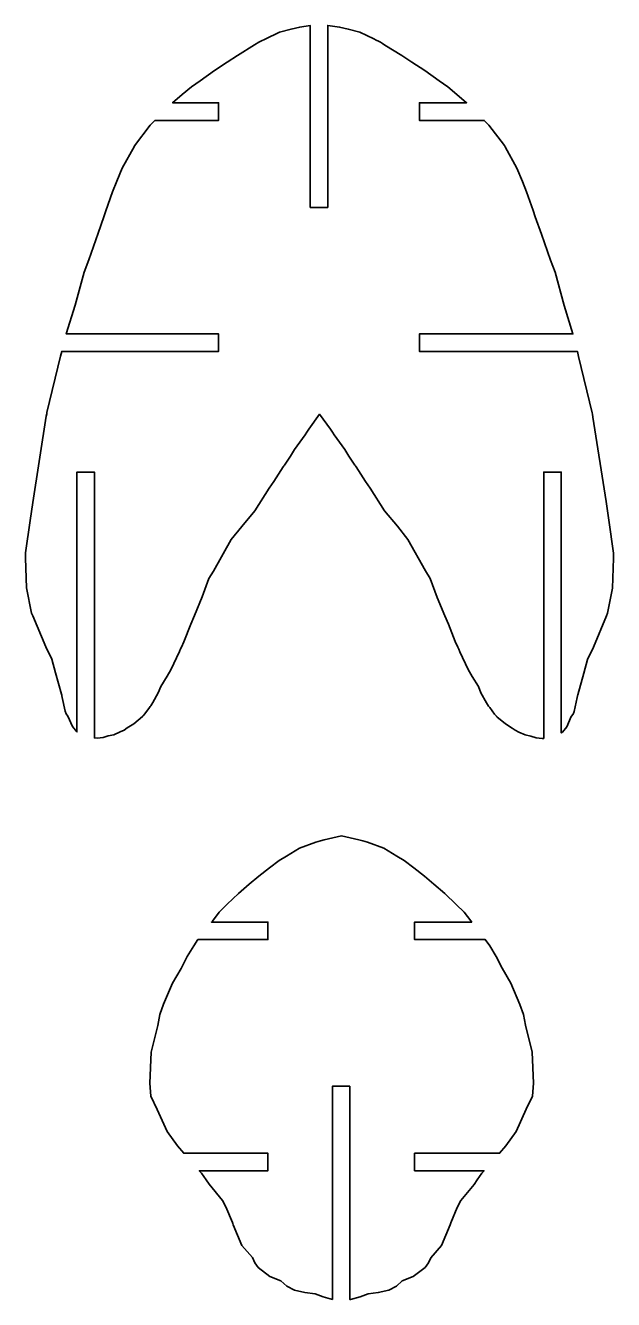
# Model space of a CAD drawing. Header units: millimetres. Extents: x -536 to 536, y -542 to 542.
# Drawn here: x -172.1 to -71.3, y 323.4 to 541.5 of the extents above; entities that cross this region are included whole.
import ezdxf

# ---------------------------------------------------------------- set-up
doc = ezdxf.new("R2010")
doc.units = ezdxf.units.MM
doc.header["$MEASUREMENT"] = 0
doc.layers.add('layer 1', color=7, linetype='Continuous')

msp = doc.modelspace()

# ---------------------------------------------------------------- linework, layer by layer
at = {"layer": 'layer 1', "color": 250, "lineweight": 35}
for points, knots in [([(-171.8874, 445.2394), (-171.8874, 445.2394), (-172.0707, 450.3282), (-172.0707, 450.3282), (-172.0707, 450.3282), (-172.0707, 450.3282), (-172.053, 451.2452), (-172.053, 451.2452), (-172.053, 451.2452), (-172.053, 451.2452), (-171.2841, 456.7736), (-171.2841, 456.7736), (-171.2841, 456.7736), (-171.2841, 456.7736), (-170.804, 459.8804), (-170.804, 459.8804), (-170.804, 459.8804), (-170.804, 459.8804), (-168.4975, 474.6687), (-168.4975, 474.6687), (-168.4975, 474.6687), (-168.4975, 474.6687), (-168.4284, 475.0483), (-168.4284, 475.0483), (-168.4284, 475.0483), (-168.4284, 475.0483), (-168.3926, 475.2493), (-168.3926, 475.2493), (-168.3926, 475.2493), (-168.3926, 475.2493), (-166.0455, 484.9288), (-166.0455, 484.9288), (-166.0455, 484.9288), (-166.0455, 484.9288), (-165.8514, 485.7165), (-165.8514, 485.7165), (-165.8514, 485.7165), (-165.8514, 485.7165), (-138.975, 485.7165), (-138.975, 485.7165), (-138.975, 485.7165), (-138.975, 485.7165), (-138.975, 488.7165), (-138.975, 488.7165), (-138.975, 488.7165), (-138.975, 488.7165), (-165.0751, 488.7165), (-165.0751, 488.7165), (-165.0751, 488.7165), (-165.0751, 488.7165), (-163.5666, 493.6754), (-163.5666, 493.6754), (-163.5666, 493.6754), (-163.5666, 493.6754), (-162.0408, 499.2773), (-162.0408, 499.2773), (-162.0408, 499.2773), (-162.0408, 499.2773), (-161.2063, 501.4175), (-161.2063, 501.4175), (-161.2063, 501.4175), (-161.2063, 501.4175), (-159.6203, 505.9834), (-159.6203, 505.9834), (-159.6203, 505.9834), (-159.6203, 505.9834), (-158.6203, 508.798), (-158.6203, 508.798), (-158.6203, 508.798), (-158.6203, 508.798), (-158.2741, 509.8029), (-158.2741, 509.8029), (-158.2741, 509.8029), (-158.2741, 509.8029), (-157.133, 513.0583), (-157.133, 513.0583), (-157.133, 513.0583), (-157.133, 513.0583), (-156.4026, 514.8721), (-156.4026, 514.8721), (-156.4026, 514.8721), (-156.4026, 514.8721), (-155.4924, 517.1037), (-155.4924, 517.1037), (-155.4924, 517.1037), (-155.4924, 517.1037), (-153.4007, 520.8837), (-153.4007, 520.8837), (-153.4007, 520.8837), (-153.4007, 520.8837), (-153.396, 520.8919), (-153.396, 520.8919), (-153.396, 520.8919), (-153.396, 520.8919), (-153.3913, 520.9002), (-153.3913, 520.9002), (-153.3913, 520.9002), (-153.3913, 520.9002), (-153.3897, 520.9029), (-153.3897, 520.9029), (-153.3897, 520.9029), (-153.3897, 520.9029), (-153.3881, 520.9057), (-153.3881, 520.9057), (-153.3881, 520.9057), (-153.3881, 520.9057), (-153.3842, 520.911), (-153.3842, 520.911), (-153.3842, 520.911), (-153.3842, 520.911), (-153.3803, 520.9161), (-153.3803, 520.9161), (-153.3803, 520.9161), (-153.3803, 520.9161), (-150.6801, 524.4864), (-150.6801, 524.4864), (-150.6801, 524.4864), (-150.6801, 524.4864), (-149.8816, 525.2923), (-149.8816, 525.2923), (-149.8816, 525.2923), (-149.8816, 525.2923), (-138.975, 525.2923), (-138.975, 525.2923), (-138.975, 525.2923), (-138.975, 525.2923), (-138.975, 528.2923), (-138.975, 528.2923), (-138.975, 528.2923), (-138.975, 528.2923), (-146.8611, 528.2923), (-146.8611, 528.2923), (-146.8611, 528.2923), (-146.8611, 528.2923), (-145.2085, 529.6906), (-145.2085, 529.6906), (-145.2085, 529.6906), (-145.2085, 529.6906), (-143.6318, 531.0006), (-143.6318, 531.0006), (-143.6318, 531.0006), (-143.6318, 531.0006), (-142.1336, 532.0528), (-142.1336, 532.0528), (-142.1336, 532.0528), (-142.1336, 532.0528), (-139.675, 533.8264), (-139.675, 533.8264), (-139.675, 533.8264), (-139.675, 533.8264), (-137.5003, 535.2521), (-137.5003, 535.2521), (-137.5003, 535.2521), (-137.5003, 535.2521), (-135.7445, 536.3698), (-135.7445, 536.3698), (-135.7445, 536.3698), (-135.7445, 536.3698), (-132.8098, 538.2025), (-132.8098, 538.2025), (-132.8098, 538.2025), (-132.8098, 538.2025), (-132.0729, 538.6678), (-132.0729, 538.6678), (-132.0729, 538.6678), (-132.0729, 538.6678), (-131.7381, 538.8416), (-131.7381, 538.8416), (-131.7381, 538.8416), (-131.7381, 538.8416), (-130.9841, 539.217), (-130.9841, 539.217), (-130.9841, 539.217), (-130.9841, 539.217), (-128.5389, 540.3989), (-128.5389, 540.3989), (-128.5389, 540.3989), (-128.5389, 540.3989), (-126.5722, 540.9078), (-126.5722, 540.9078), (-126.5722, 540.9078), (-126.5722, 540.9078), (-125.087, 541.2681), (-125.087, 541.2681), (-125.087, 541.2681), (-125.087, 541.2681), (-123.2678, 541.5076), (-123.2678, 541.5076), (-123.2678, 541.5076), (-123.2678, 541.5076), (-123.2678, 510.3821), (-123.2678, 510.3821), (-123.2678, 510.3821), (-123.2678, 510.3821), (-120.2678, 510.3821), (-120.2678, 510.3821), (-120.2678, 510.3821), (-120.2678, 510.3821), (-120.2678, 541.533), (-120.2678, 541.533), (-120.2678, 541.533), (-120.2678, 541.533), (-118.2559, 541.2681), (-118.2559, 541.2681), (-118.2559, 541.2681), (-118.2559, 541.2681), (-116.7721, 540.9088), (-116.7721, 540.9088), (-116.7721, 540.9088), (-116.7721, 540.9088), (-114.8019, 540.399), (-114.8019, 540.399), (-114.8019, 540.399), (-114.8019, 540.399), (-112.3833, 539.2305), (-112.3833, 539.2305), (-112.3833, 539.2305), (-112.3833, 539.2305), (-111.9965, 539.0382), (-111.9965, 539.0382), (-111.9965, 539.0382), (-111.9965, 539.0382), (-111.6096, 538.8459), (-111.6096, 538.8459), (-111.6096, 538.8459), (-111.6096, 538.8459), (-111.2661, 538.6676), (-111.2661, 538.6676), (-111.2661, 538.6676), (-111.2661, 538.6676), (-110.8866, 538.4274), (-110.8866, 538.4274), (-110.8866, 538.4274), (-110.8866, 538.4274), (-110.507, 538.1874), (-110.507, 538.1874), (-110.507, 538.1874), (-110.507, 538.1874), (-107.5984, 536.3696), (-107.5984, 536.3696), (-107.5984, 536.3696), (-107.5984, 536.3696), (-105.8676, 535.2668), (-105.8676, 535.2668), (-105.8676, 535.2668), (-105.8676, 535.2668), (-103.6668, 533.8262), (-103.6668, 533.8262), (-103.6668, 533.8262), (-103.6668, 533.8262), (-101.1798, 532.0312), (-101.1798, 532.0312), (-101.1798, 532.0312), (-101.1798, 532.0312), (-99.7125, 531.0004), (-99.7125, 531.0004), (-99.7125, 531.0004), (-99.7125, 531.0004), (-98.1717, 529.7198), (-98.1717, 529.7198), (-98.1717, 529.7198), (-98.1717, 529.7198), (-96.486, 528.2923), (-96.486, 528.2923), (-96.486, 528.2923), (-96.486, 528.2923), (-104.5607, 528.2923), (-104.5607, 528.2923), (-104.5607, 528.2923), (-104.5607, 528.2923), (-104.5607, 525.2923), (-104.5607, 525.2923), (-104.5607, 525.2923), (-104.5607, 525.2923), (-93.4668, 525.2923), (-93.4668, 525.2923), (-93.4668, 525.2923), (-93.4668, 525.2923), (-92.6675, 524.4852), (-92.6675, 524.4852), (-92.6675, 524.4852), (-92.6675, 524.4852), (-90.0117, 520.9705), (-90.0117, 520.9705), (-90.0117, 520.9705), (-90.0117, 520.9705), (-89.961, 520.9031), (-89.961, 520.9031), (-89.961, 520.9031), (-89.961, 520.9031), (-89.9403, 520.867), (-89.9403, 520.867), (-89.9403, 520.867), (-89.9403, 520.867), (-89.9098, 520.8135), (-89.9098, 520.8135), (-89.9098, 520.8135), (-89.9098, 520.8135), (-89.8794, 520.7601), (-89.8794, 520.7601), (-89.8794, 520.7601), (-89.8794, 520.7601), (-87.8542, 517.1005), (-87.8542, 517.1005), (-87.8542, 517.1005), (-87.8542, 517.1005), (-86.9305, 514.8393), (-86.9305, 514.8393), (-86.9305, 514.8393), (-86.9305, 514.8393), (-86.2109, 513.0543), (-86.2109, 513.0543), (-86.2109, 513.0543), (-86.2109, 513.0543), (-85.0878, 509.8515), (-85.0878, 509.8515), (-85.0878, 509.8515), (-85.0878, 509.8515), (-84.7229, 508.7927), (-84.7229, 508.7927), (-84.7229, 508.7927), (-84.7229, 508.7927), (-83.6684, 505.8212), (-83.6684, 505.8212), (-83.6684, 505.8212), (-83.6684, 505.8212), (-82.1215, 501.3628), (-82.1215, 501.3628), (-82.1215, 501.3628), (-82.1215, 501.3628), (-81.3084, 499.2772), (-81.3084, 499.2772), (-81.3084, 499.2772), (-81.3084, 499.2772), (-79.7615, 493.5965), (-79.7615, 493.5965), (-79.7615, 493.5965), (-79.7615, 493.5965), (-78.2795, 488.7165), (-78.2795, 488.7165), (-78.2795, 488.7165), (-78.2795, 488.7165), (-104.5607, 488.7165), (-104.5607, 488.7165), (-104.5607, 488.7165), (-104.5607, 488.7165), (-104.5607, 485.7165), (-104.5607, 485.7165), (-104.5607, 485.7165), (-104.5607, 485.7165), (-77.505, 485.7165), (-77.505, 485.7165), (-77.505, 485.7165), (-77.505, 485.7165), (-77.29, 484.8407), (-77.29, 484.8407), (-77.29, 484.8407), (-77.29, 484.8407), (-74.9686, 475.2176), (-74.9686, 475.2176), (-74.9686, 475.2176), (-74.9686, 475.2176), (-74.9244, 474.9703), (-74.9244, 474.9703), (-74.9244, 474.9703), (-74.9244, 474.9703), (-74.8389, 474.5002), (-74.8389, 474.5002), (-74.8389, 474.5002), (-74.8389, 474.5002), (-72.5867, 460.0139), (-72.5867, 460.0139), (-72.5867, 460.0139), (-72.5867, 460.0139), (-72.1011, 456.8204), (-72.1011, 456.8204), (-72.1011, 456.8204), (-72.1011, 456.8204), (-71.3298, 451.1796), (-71.3298, 451.1796), (-71.3298, 451.1796), (-71.3298, 451.1796), (-71.3131, 450.3539), (-71.3131, 450.3539), (-71.3131, 450.3539), (-71.3131, 450.3539), (-71.5042, 445.2217), (-71.5042, 445.2217), (-71.5042, 445.2217), (-71.5042, 445.2217), (-72.3502, 440.9023), (-72.3502, 440.9023), (-72.3502, 440.9023), (-72.3502, 440.9023), (-72.5291, 440.4316), (-72.5291, 440.4316), (-72.5291, 440.4316), (-72.5291, 440.4316), (-74.7713, 435.0927), (-74.7713, 435.0927), (-74.7713, 435.0927), (-74.7713, 435.0927), (-75.767, 432.9759), (-75.767, 432.9759), (-75.767, 432.9759), (-75.767, 432.9759), (-76.401, 430.6211), (-76.401, 430.6211), (-76.401, 430.6211), (-76.401, 430.6211), (-77.4263, 426.9339), (-77.4263, 426.9339), (-77.4263, 426.9339), (-77.4263, 426.9339), (-77.4477, 426.8749), (-77.4477, 426.8749), (-77.4477, 426.8749), (-77.4477, 426.8749), (-77.4691, 426.8159), (-77.4691, 426.8159), (-77.4691, 426.8159), (-77.4691, 426.8159), (-77.4771, 426.7816), (-77.4771, 426.7816), (-77.4771, 426.7816), (-77.4771, 426.7816), (-77.4852, 426.7472), (-77.4852, 426.7472), (-77.4852, 426.7472), (-77.4852, 426.7472), (-77.5533, 426.4853), (-77.5533, 426.4853), (-77.5533, 426.4853), (-77.5533, 426.4853), (-78.0709, 424.0751), (-78.0709, 424.0751), (-78.0709, 424.0751), (-78.0709, 424.0751), (-78.2257, 423.6421), (-78.2257, 423.6421), (-78.2257, 423.6421), (-78.2257, 423.6421), (-78.552, 423.2117), (-78.552, 423.2117), (-78.552, 423.2117), (-78.552, 423.2117), (-79.2931, 421.4397), (-79.2931, 421.4397), (-79.2931, 421.4397), (-79.2931, 421.4397), (-80.0711, 420.5168), (-80.0711, 420.5168), (-80.0711, 420.5168), (-80.0711, 420.5168), (-80.1695, 420.467), (-80.1695, 420.467), (-80.1695, 420.467), (-80.1695, 420.467), (-80.2678, 420.4171), (-80.2678, 420.4171), (-80.2678, 420.4171), (-80.2678, 420.4171), (-80.2678, 465.0605), (-80.2678, 465.0605), (-80.2678, 465.0605), (-80.2678, 465.0605), (-83.2678, 465.0605), (-83.2678, 465.0605), (-83.2678, 465.0605), (-83.2678, 465.0605), (-83.2678, 419.4826), (-83.2678, 419.4826), (-83.2678, 419.4826), (-83.2678, 419.4826), (-83.5489, 419.4582), (-83.5489, 419.4582), (-83.5489, 419.4582), (-83.5489, 419.4582), (-84.5653, 419.5687), (-84.5653, 419.5687), (-84.5653, 419.5687), (-84.5653, 419.5687), (-85.4753, 419.866), (-85.4753, 419.866), (-85.4753, 419.866), (-85.4753, 419.866), (-86.4358, 420.059), (-86.4358, 420.059), (-86.4358, 420.059), (-86.4358, 420.059), (-87.5164, 420.531), (-87.5164, 420.531), (-87.5164, 420.531), (-87.5164, 420.531), (-88.192, 420.8762), (-88.192, 420.8762), (-88.192, 420.8762), (-88.192, 420.8762), (-88.6824, 421.2278), (-88.6824, 421.2278), (-88.6824, 421.2278), (-88.6824, 421.2278), (-89.8312, 421.9574), (-89.8312, 421.9574), (-89.8312, 421.9574), (-89.8312, 421.9574), (-91.294, 423.1823), (-91.294, 423.1823), (-91.294, 423.1823), (-91.294, 423.1823), (-91.3359, 423.2217), (-91.3359, 423.2217), (-91.3359, 423.2217), (-91.3359, 423.2217), (-91.3779, 423.2611), (-91.3779, 423.2611), (-91.3779, 423.2611), (-91.3779, 423.2611), (-91.4025, 423.2937), (-91.4025, 423.2937), (-91.4025, 423.2937), (-91.4025, 423.2937), (-91.4272, 423.3264), (-91.4272, 423.3264), (-91.4272, 423.3264), (-91.4272, 423.3264), (-91.726, 423.6451), (-91.726, 423.6451), (-91.726, 423.6451), (-91.726, 423.6451), (-92.527, 424.7581), (-92.527, 424.7581), (-92.527, 424.7581), (-92.527, 424.7581), (-92.7343, 425.0178), (-92.7343, 425.0178), (-92.7343, 425.0178), (-92.7343, 425.0178), (-93.1023, 425.5871), (-93.1023, 425.5871), (-93.1023, 425.5871), (-93.1023, 425.5871), (-94.0246, 427.2531), (-94.0246, 427.2531), (-94.0246, 427.2531), (-94.0246, 427.2531), (-94.4454, 428.3386), (-94.4454, 428.3386), (-94.4454, 428.3386), (-94.4454, 428.3386), (-95.5597, 430.067), (-95.5597, 430.067), (-95.5597, 430.067), (-95.5597, 430.067), (-96.2193, 431.2452), (-96.2193, 431.2452), (-96.2193, 431.2452), (-96.2193, 431.2452), (-97.676, 434.3187), (-97.676, 434.3187), (-97.676, 434.3187), (-97.676, 434.3187), (-97.8419, 434.7641), (-97.8419, 434.7641), (-97.8419, 434.7641), (-97.8419, 434.7641), (-97.998, 435.0726), (-97.998, 435.0726), (-97.998, 435.0726), (-97.998, 435.0726), (-98.4247, 436.08), (-98.4247, 436.08), (-98.4247, 436.08), (-98.4247, 436.08), (-99.5966, 439.015), (-99.5966, 439.015), (-99.5966, 439.015), (-99.5966, 439.015), (-100.1992, 440.4758), (-100.1992, 440.4758), (-100.1992, 440.4758), (-100.1992, 440.4758), (-101.5129, 443.6092), (-101.5129, 443.6092), (-101.5129, 443.6092), (-101.5129, 443.6092), (-102.7165, 446.8397), (-102.7165, 446.8397), (-102.7165, 446.8397), (-102.7165, 446.8397), (-103.507, 448.1766), (-103.507, 448.1766), (-103.507, 448.1766), (-103.507, 448.1766), (-106.5308, 453.5134), (-106.5308, 453.5134), (-106.5308, 453.5134), (-106.5308, 453.5134), (-108.3549, 455.7845), (-108.3549, 455.7845), (-108.3549, 455.7845), (-108.3549, 455.7845), (-110.5794, 458.4398), (-110.5794, 458.4398), (-110.5794, 458.4398), (-110.5794, 458.4398), (-113.0222, 462.3446), (-113.0222, 462.3446), (-113.0222, 462.3446), (-113.0222, 462.3446), (-113.8302, 463.4858), (-113.8302, 463.4858), (-113.8302, 463.4858), (-113.8302, 463.4858), (-115.4013, 465.97), (-115.4013, 465.97), (-115.4013, 465.97), (-115.4013, 465.97), (-115.4626, 466.0529), (-115.4626, 466.0529), (-115.4626, 466.0529), (-115.4626, 466.0529), (-115.5239, 466.1358), (-115.5239, 466.1358), (-115.5239, 466.1358), (-115.5239, 466.1358), (-115.5782, 466.2023), (-115.5782, 466.2023), (-115.5782, 466.2023), (-115.5782, 466.2023), (-115.6324, 466.2687), (-115.6324, 466.2687), (-115.6324, 466.2687), (-115.6324, 466.2687), (-116.6392, 467.7774), (-116.6392, 467.7774), (-116.6392, 467.7774), (-116.6392, 467.7774), (-117.3731, 468.9288), (-117.3731, 468.9288), (-117.3731, 468.9288), (-117.3731, 468.9288), (-119.1762, 471.472), (-119.1762, 471.472), (-119.1762, 471.472), (-119.1762, 471.472), (-119.4479, 471.8864), (-119.4479, 471.8864), (-119.4479, 471.8864), (-119.4479, 471.8864), (-119.8056, 472.4143), (-119.8056, 472.4143), (-119.8056, 472.4143), (-119.8056, 472.4143), (-121.669, 474.9594), (-121.669, 474.9594), (-121.669, 474.9594), (-121.669, 474.9594), (-123.5323, 472.41), (-123.5323, 472.41), (-123.5323, 472.41), (-123.5323, 472.41), (-123.8885, 471.8841), (-123.8885, 471.8841), (-123.8885, 471.8841), (-123.8885, 471.8841), (-124.1591, 471.472), (-124.1591, 471.472), (-124.1591, 471.472), (-124.1591, 471.472), (-125.9663, 468.9273), (-125.9663, 468.9273), (-125.9663, 468.9273), (-125.9663, 468.9273), (-126.6855, 467.7977), (-126.6855, 467.7977), (-126.6855, 467.7977), (-126.6855, 467.7977), (-127.7051, 466.2691), (-127.7051, 466.2691), (-127.7051, 466.2691), (-127.7051, 466.2691), (-127.8158, 466.1337), (-127.8158, 466.1337), (-127.8158, 466.1337), (-127.8158, 466.1337), (-127.8783, 466.0491), (-127.8783, 466.0491), (-127.8783, 466.0491), (-127.8783, 466.0491), (-127.9409, 465.9645), (-127.9409, 465.9645), (-127.9409, 465.9645), (-127.9409, 465.9645), (-129.5122, 463.48), (-129.5122, 463.48), (-129.5122, 463.48), (-129.5122, 463.48), (-130.327, 462.3313), (-130.327, 462.3313), (-130.327, 462.3313), (-130.327, 462.3313), (-132.7687, 458.4398), (-132.7687, 458.4398), (-132.7687, 458.4398), (-132.7687, 458.4398), (-134.9975, 455.7687), (-134.9975, 455.7687), (-134.9975, 455.7687), (-134.9975, 455.7687), (-136.8111, 453.5056), (-136.8111, 453.5056), (-136.8111, 453.5056), (-136.8111, 453.5056), (-139.8563, 448.1343), (-139.8563, 448.1343), (-139.8563, 448.1343), (-139.8563, 448.1343), (-140.6246, 446.8326), (-140.6246, 446.8326), (-140.6246, 446.8326), (-140.6246, 446.8326), (-141.7954, 443.7053), (-141.7954, 443.7053), (-141.7954, 443.7053), (-141.7954, 443.7053), (-143.1297, 440.5327), (-143.1297, 440.5327), (-143.1297, 440.5327), (-143.1297, 440.5327), (-143.7398, 439.0576), (-143.7398, 439.0576), (-143.7398, 439.0576), (-143.7398, 439.0576), (-144.9449, 436.0358), (-144.9449, 436.0358), (-144.9449, 436.0358), (-144.9449, 436.0358), (-145.352, 435.0727), (-145.352, 435.0727), (-145.352, 435.0727), (-145.352, 435.0727), (-145.4997, 434.781), (-145.4997, 434.781), (-145.4997, 434.781), (-145.4997, 434.781), (-145.655, 434.3668), (-145.655, 434.3668), (-145.655, 434.3668), (-145.655, 434.3668), (-147.1592, 431.2061), (-147.1592, 431.2061), (-147.1592, 431.2061), (-147.1592, 431.2061), (-147.7716, 430.1083), (-147.7716, 430.1083), (-147.7716, 430.1083), (-147.7716, 430.1083), (-148.8948, 428.3604), (-148.8948, 428.3604), (-148.8948, 428.3604), (-148.8948, 428.3604), (-149.3134, 427.2914), (-149.3134, 427.2914), (-149.3134, 427.2914), (-149.3134, 427.2914), (-150.2266, 425.6454), (-150.2266, 425.6454), (-150.2266, 425.6454), (-150.2266, 425.6454), (-150.6069, 425.0591), (-150.6069, 425.0591), (-150.6069, 425.0591), (-150.6069, 425.0591), (-150.7132, 424.9255), (-150.7132, 424.9255), (-150.7132, 424.9255), (-150.7132, 424.9255), (-150.8196, 424.792), (-150.8196, 424.792), (-150.8196, 424.792), (-150.8196, 424.792), (-151.6439, 423.6552), (-151.6439, 423.6552), (-151.6439, 423.6552), (-151.6439, 423.6552), (-151.9219, 423.3594), (-151.9219, 423.3594), (-151.9219, 423.3594), (-151.9219, 423.3594), (-151.9671, 423.2991), (-151.9671, 423.2991), (-151.9671, 423.2991), (-151.9671, 423.2991), (-152.0059, 423.2629), (-152.0059, 423.2629), (-152.0059, 423.2629), (-152.0059, 423.2629), (-152.0446, 423.2266), (-152.0446, 423.2266), (-152.0446, 423.2266), (-152.0446, 423.2266), (-153.5105, 421.9954), (-153.5105, 421.9954), (-153.5105, 421.9954), (-153.5105, 421.9954), (-154.6672, 421.2588), (-154.6672, 421.2588), (-154.6672, 421.2588), (-154.6672, 421.2588), (-155.1484, 420.912), (-155.1484, 420.912), (-155.1484, 420.912), (-155.1484, 420.912), (-155.8164, 420.5713), (-155.8164, 420.5713), (-155.8164, 420.5713), (-155.8164, 420.5713), (-156.902, 420.0974), (-156.902, 420.0974), (-156.902, 420.0974), (-156.902, 420.0974), (-157.8729, 419.9027), (-157.8729, 419.9027), (-157.8729, 419.9027), (-157.8729, 419.9027), (-158.7712, 419.6105), (-158.7712, 419.6105), (-158.7712, 419.6105), (-158.7712, 419.6105), (-159.7741, 419.5011), (-159.7741, 419.5011), (-159.7741, 419.5011), (-159.7741, 419.5011), (-160.2678, 419.5431), (-160.2678, 419.5431), (-160.2678, 419.5431), (-160.2678, 419.5431), (-160.2678, 465.0605), (-160.2678, 465.0605), (-160.2678, 465.0605), (-160.2678, 465.0605), (-163.2678, 465.0605), (-163.2678, 465.0605), (-163.2678, 465.0605), (-163.2678, 465.0605), (-163.2678, 420.5762), (-163.2678, 420.5762), (-163.2678, 420.5762), (-163.2678, 420.5762), (-164.0386, 421.4839), (-164.0386, 421.4839), (-164.0386, 421.4839), (-164.0386, 421.4839), (-164.7841, 423.2785), (-164.7841, 423.2785), (-164.7841, 423.2785), (-164.7841, 423.2785), (-165.1013, 423.6957), (-165.1013, 423.6957), (-165.1013, 423.6957), (-165.1013, 423.6957), (-165.2536, 424.1148), (-165.2536, 424.1148), (-165.2536, 424.1148), (-165.2536, 424.1148), (-165.7559, 426.4541), (-165.7559, 426.4541), (-165.7559, 426.4541), (-165.7559, 426.4541), (-165.8421, 426.7845), (-165.8421, 426.7845), (-165.8421, 426.7845), (-165.8421, 426.7845), (-165.8623, 426.8712), (-165.8623, 426.8712), (-165.8623, 426.8712), (-165.8623, 426.8712), (-165.9162, 427.0198), (-165.9162, 427.0198), (-165.9162, 427.0198), (-165.9162, 427.0198), (-166.9302, 430.6741), (-166.9302, 430.6741), (-166.9302, 430.6741), (-166.9302, 430.6741), (-167.5552, 433.0119), (-167.5552, 433.0119), (-167.5552, 433.0119), (-167.5552, 433.0119), (-168.5589, 435.1419), (-168.5589, 435.1419), (-168.5589, 435.1419), (-168.5589, 435.1419), (-170.8274, 440.4557), (-170.8274, 440.4557), (-170.8274, 440.4557), (-170.8274, 440.4557), (-171.0141, 440.9384), (-171.0141, 440.9384), (-171.0141, 440.9384), (-171.0141, 440.9384), (-171.8874, 445.2394), (-171.8874, 445.2394)], [0, 0, 0, 0, 0.00440529, 0.00440529, 0.00440529, 0.00440529, 0.00881057, 0.00881057, 0.00881057, 0.00881057, 0.01321586, 0.01321586, 0.01321586, 0.01321586, 0.01762115, 0.01762115, 0.01762115, 0.01762115, 0.02202643, 0.02202643, 0.02202643, 0.02202643, 0.02643172, 0.02643172, 0.02643172, 0.02643172, 0.030837, 0.030837, 0.030837, 0.030837, 0.03524229, 0.03524229, 0.03524229, 0.03524229, 0.03964758, 0.03964758, 0.03964758, 0.03964758, 0.04405286, 0.04405286, 0.04405286, 0.04405286, 0.04845815, 0.04845815, 0.04845815, 0.04845815, 0.05286344, 0.05286344, 0.05286344, 0.05286344, 0.05726872, 0.05726872, 0.05726872, 0.05726872, 0.06167401, 0.06167401, 0.06167401, 0.06167401, 0.0660793, 0.0660793, 0.0660793, 0.0660793, 0.07048458, 0.07048458, 0.07048458, 0.07048458, 0.07488987, 0.07488987, 0.07488987, 0.07488987, 0.07929515, 0.07929515, 0.07929515, 0.07929515, 0.08370044, 0.08370044, 0.08370044, 0.08370044, 0.08810573, 0.08810573, 0.08810573, 0.08810573, 0.09251101, 0.09251101, 0.09251101, 0.09251101, 0.0969163, 0.0969163, 0.0969163, 0.0969163, 0.10132159, 0.10132159, 0.10132159, 0.10132159, 0.10572687, 0.10572687, 0.10572687, 0.10572687, 0.11013216, 0.11013216, 0.11013216, 0.11013216, 0.11453744, 0.11453744, 0.11453744, 0.11453744, 0.11894273, 0.11894273, 0.11894273, 0.11894273, 0.12334802, 0.12334802, 0.12334802, 0.12334802, 0.1277533, 0.1277533, 0.1277533, 0.1277533, 0.13215859, 0.13215859, 0.13215859, 0.13215859, 0.13656388, 0.13656388, 0.13656388, 0.13656388, 0.14096916, 0.14096916, 0.14096916, 0.14096916, 0.14537445, 0.14537445, 0.14537445, 0.14537445, 0.14977974, 0.14977974, 0.14977974, 0.14977974, 0.15418502, 0.15418502, 0.15418502, 0.15418502, 0.15859031, 0.15859031, 0.15859031, 0.15859031, 0.16299559, 0.16299559, 0.16299559, 0.16299559, 0.16740088, 0.16740088, 0.16740088, 0.16740088, 0.17180617, 0.17180617, 0.17180617, 0.17180617, 0.17621145, 0.17621145, 0.17621145, 0.17621145, 0.18061674, 0.18061674, 0.18061674, 0.18061674, 0.18502203, 0.18502203, 0.18502203, 0.18502203, 0.18942731, 0.18942731, 0.18942731, 0.18942731, 0.1938326, 0.1938326, 0.1938326, 0.1938326, 0.19823789, 0.19823789, 0.19823789, 0.19823789, 0.20264317, 0.20264317, 0.20264317, 0.20264317, 0.20704846, 0.20704846, 0.20704846, 0.20704846, 0.21145374, 0.21145374, 0.21145374, 0.21145374, 0.21585903, 0.21585903, 0.21585903, 0.21585903, 0.22026432, 0.22026432, 0.22026432, 0.22026432, 0.2246696, 0.2246696, 0.2246696, 0.2246696, 0.22907489, 0.22907489, 0.22907489, 0.22907489, 0.23348018, 0.23348018, 0.23348018, 0.23348018, 0.23788546, 0.23788546, 0.23788546, 0.23788546, 0.24229075, 0.24229075, 0.24229075, 0.24229075, 0.24669604, 0.24669604, 0.24669604, 0.24669604, 0.25110132, 0.25110132, 0.25110132, 0.25110132, 0.25550661, 0.25550661, 0.25550661, 0.25550661, 0.25991189, 0.25991189, 0.25991189, 0.25991189, 0.26431718, 0.26431718, 0.26431718, 0.26431718, 0.26872247, 0.26872247, 0.26872247, 0.26872247, 0.27312775, 0.27312775, 0.27312775, 0.27312775, 0.27753304, 0.27753304, 0.27753304, 0.27753304, 0.28193833, 0.28193833, 0.28193833, 0.28193833, 0.28634361, 0.28634361, 0.28634361, 0.28634361, 0.2907489, 0.2907489, 0.2907489, 0.2907489, 0.29515419, 0.29515419, 0.29515419, 0.29515419, 0.29955947, 0.29955947, 0.29955947, 0.29955947, 0.30396476, 0.30396476, 0.30396476, 0.30396476, 0.30837004, 0.30837004, 0.30837004, 0.30837004, 0.31277533, 0.31277533, 0.31277533, 0.31277533, 0.31718062, 0.31718062, 0.31718062, 0.31718062, 0.3215859, 0.3215859, 0.3215859, 0.3215859, 0.32599119, 0.32599119, 0.32599119, 0.32599119, 0.33039648, 0.33039648, 0.33039648, 0.33039648, 0.33480176, 0.33480176, 0.33480176, 0.33480176, 0.33920705, 0.33920705, 0.33920705, 0.33920705, 0.34361233, 0.34361233, 0.34361233, 0.34361233, 0.34801762, 0.34801762, 0.34801762, 0.34801762, 0.35242291, 0.35242291, 0.35242291, 0.35242291, 0.35682819, 0.35682819, 0.35682819, 0.35682819, 0.36123348, 0.36123348, 0.36123348, 0.36123348, 0.36563877, 0.36563877, 0.36563877, 0.36563877, 0.37004405, 0.37004405, 0.37004405, 0.37004405, 0.37444934, 0.37444934, 0.37444934, 0.37444934, 0.37885463, 0.37885463, 0.37885463, 0.37885463, 0.38325991, 0.38325991, 0.38325991, 0.38325991, 0.3876652, 0.3876652, 0.3876652, 0.3876652, 0.39207048, 0.39207048, 0.39207048, 0.39207048, 0.39647577, 0.39647577, 0.39647577, 0.39647577, 0.40088106, 0.40088106, 0.40088106, 0.40088106, 0.40528634, 0.40528634, 0.40528634, 0.40528634, 0.40969163, 0.40969163, 0.40969163, 0.40969163, 0.41409692, 0.41409692, 0.41409692, 0.41409692, 0.4185022, 0.4185022, 0.4185022, 0.4185022, 0.42290749, 0.42290749, 0.42290749, 0.42290749, 0.42731278, 0.42731278, 0.42731278, 0.42731278, 0.43171806, 0.43171806, 0.43171806, 0.43171806, 0.43612335, 0.43612335, 0.43612335, 0.43612335, 0.44052863, 0.44052863, 0.44052863, 0.44052863, 0.44493392, 0.44493392, 0.44493392, 0.44493392, 0.44933921, 0.44933921, 0.44933921, 0.44933921, 0.45374449, 0.45374449, 0.45374449, 0.45374449, 0.45814978, 0.45814978, 0.45814978, 0.45814978, 0.46255507, 0.46255507, 0.46255507, 0.46255507, 0.46696035, 0.46696035, 0.46696035, 0.46696035, 0.47136564, 0.47136564, 0.47136564, 0.47136564, 0.47577093, 0.47577093, 0.47577093, 0.47577093, 0.48017621, 0.48017621, 0.48017621, 0.48017621, 0.4845815, 0.4845815, 0.4845815, 0.4845815, 0.48898678, 0.48898678, 0.48898678, 0.48898678, 0.49339207, 0.49339207, 0.49339207, 0.49339207, 0.49779736, 0.49779736, 0.49779736, 0.49779736, 0.50220264, 0.50220264, 0.50220264, 0.50220264, 0.50660793, 0.50660793, 0.50660793, 0.50660793, 0.51101322, 0.51101322, 0.51101322, 0.51101322, 0.5154185, 0.5154185, 0.5154185, 0.5154185, 0.51982379, 0.51982379, 0.51982379, 0.51982379, 0.52422907, 0.52422907, 0.52422907, 0.52422907, 0.52863436, 0.52863436, 0.52863436, 0.52863436, 0.53303965, 0.53303965, 0.53303965, 0.53303965, 0.53744493, 0.53744493, 0.53744493, 0.53744493, 0.54185022, 0.54185022, 0.54185022, 0.54185022, 0.54625551, 0.54625551, 0.54625551, 0.54625551, 0.55066079, 0.55066079, 0.55066079, 0.55066079, 0.55506608, 0.55506608, 0.55506608, 0.55506608, 0.55947137, 0.55947137, 0.55947137, 0.55947137, 0.56387665, 0.56387665, 0.56387665, 0.56387665, 0.56828194, 0.56828194, 0.56828194, 0.56828194, 0.57268722, 0.57268722, 0.57268722, 0.57268722, 0.57709251, 0.57709251, 0.57709251, 0.57709251, 0.5814978, 0.5814978, 0.5814978, 0.5814978, 0.58590308, 0.58590308, 0.58590308, 0.58590308, 0.59030837, 0.59030837, 0.59030837, 0.59030837, 0.59471366, 0.59471366, 0.59471366, 0.59471366, 0.59911894, 0.59911894, 0.59911894, 0.59911894, 0.60352423, 0.60352423, 0.60352423, 0.60352423, 0.60792952, 0.60792952, 0.60792952, 0.60792952, 0.6123348, 0.6123348, 0.6123348, 0.6123348, 0.61674009, 0.61674009, 0.61674009, 0.61674009, 0.62114537, 0.62114537, 0.62114537, 0.62114537, 0.62555066, 0.62555066, 0.62555066, 0.62555066, 0.62995595, 0.62995595, 0.62995595, 0.62995595, 0.63436123, 0.63436123, 0.63436123, 0.63436123, 0.63876652, 0.63876652, 0.63876652, 0.63876652, 0.64317181, 0.64317181, 0.64317181, 0.64317181, 0.64757709, 0.64757709, 0.64757709, 0.64757709, 0.65198238, 0.65198238, 0.65198238, 0.65198238, 0.65638767, 0.65638767, 0.65638767, 0.65638767, 0.66079295, 0.66079295, 0.66079295, 0.66079295, 0.66519824, 0.66519824, 0.66519824, 0.66519824, 0.66960352, 0.66960352, 0.66960352, 0.66960352, 0.67400881, 0.67400881, 0.67400881, 0.67400881, 0.6784141, 0.6784141, 0.6784141, 0.6784141, 0.68281938, 0.68281938, 0.68281938, 0.68281938, 0.68722467, 0.68722467, 0.68722467, 0.68722467, 0.69162996, 0.69162996, 0.69162996, 0.69162996, 0.69603524, 0.69603524, 0.69603524, 0.69603524, 0.70044053, 0.70044053, 0.70044053, 0.70044053, 0.70484581, 0.70484581, 0.70484581, 0.70484581, 0.7092511, 0.7092511, 0.7092511, 0.7092511, 0.71365639, 0.71365639, 0.71365639, 0.71365639, 0.71806167, 0.71806167, 0.71806167, 0.71806167, 0.72246696, 0.72246696, 0.72246696, 0.72246696, 0.72687225, 0.72687225, 0.72687225, 0.72687225, 0.73127753, 0.73127753, 0.73127753, 0.73127753, 0.73568282, 0.73568282, 0.73568282, 0.73568282, 0.74008811, 0.74008811, 0.74008811, 0.74008811, 0.74449339, 0.74449339, 0.74449339, 0.74449339, 0.74889868, 0.74889868, 0.74889868, 0.74889868, 0.75330396, 0.75330396, 0.75330396, 0.75330396, 0.75770925, 0.75770925, 0.75770925, 0.75770925, 0.76211454, 0.76211454, 0.76211454, 0.76211454, 0.76651982, 0.76651982, 0.76651982, 0.76651982, 0.77092511, 0.77092511, 0.77092511, 0.77092511, 0.7753304, 0.7753304, 0.7753304, 0.7753304, 0.77973568, 0.77973568, 0.77973568, 0.77973568, 0.78414097, 0.78414097, 0.78414097, 0.78414097, 0.78854626, 0.78854626, 0.78854626, 0.78854626, 0.79295154, 0.79295154, 0.79295154, 0.79295154, 0.79735683, 0.79735683, 0.79735683, 0.79735683, 0.80176211, 0.80176211, 0.80176211, 0.80176211, 0.8061674, 0.8061674, 0.8061674, 0.8061674, 0.81057269, 0.81057269, 0.81057269, 0.81057269, 0.81497797, 0.81497797, 0.81497797, 0.81497797, 0.81938326, 0.81938326, 0.81938326, 0.81938326, 0.82378855, 0.82378855, 0.82378855, 0.82378855, 0.82819383, 0.82819383, 0.82819383, 0.82819383, 0.83259912, 0.83259912, 0.83259912, 0.83259912, 0.83700441, 0.83700441, 0.83700441, 0.83700441, 0.84140969, 0.84140969, 0.84140969, 0.84140969, 0.84581498, 0.84581498, 0.84581498, 0.84581498, 0.85022026, 0.85022026, 0.85022026, 0.85022026, 0.85462555, 0.85462555, 0.85462555, 0.85462555, 0.85903084, 0.85903084, 0.85903084, 0.85903084, 0.86343612, 0.86343612, 0.86343612, 0.86343612, 0.86784141, 0.86784141, 0.86784141, 0.86784141, 0.8722467, 0.8722467, 0.8722467, 0.8722467, 0.87665198, 0.87665198, 0.87665198, 0.87665198, 0.88105727, 0.88105727, 0.88105727, 0.88105727, 0.88546256, 0.88546256, 0.88546256, 0.88546256, 0.88986784, 0.88986784, 0.88986784, 0.88986784, 0.89427313, 0.89427313, 0.89427313, 0.89427313, 0.89867841, 0.89867841, 0.89867841, 0.89867841, 0.9030837, 0.9030837, 0.9030837, 0.9030837, 0.90748899, 0.90748899, 0.90748899, 0.90748899, 0.91189427, 0.91189427, 0.91189427, 0.91189427, 0.91629956, 0.91629956, 0.91629956, 0.91629956, 0.92070485, 0.92070485, 0.92070485, 0.92070485, 0.92511013, 0.92511013, 0.92511013, 0.92511013, 0.92951542, 0.92951542, 0.92951542, 0.92951542, 0.9339207, 0.9339207, 0.9339207, 0.9339207, 0.93832599, 0.93832599, 0.93832599, 0.93832599, 0.94273128, 0.94273128, 0.94273128, 0.94273128, 0.94713656, 0.94713656, 0.94713656, 0.94713656, 0.95154185, 0.95154185, 0.95154185, 0.95154185, 0.95594714, 0.95594714, 0.95594714, 0.95594714, 0.96035242, 0.96035242, 0.96035242, 0.96035242, 0.96475771, 0.96475771, 0.96475771, 0.96475771, 0.969163, 0.969163, 0.969163, 0.969163, 0.97356828, 0.97356828, 0.97356828, 0.97356828, 0.97797357, 0.97797357, 0.97797357, 0.97797357, 0.98237885, 0.98237885, 0.98237885, 0.98237885, 0.98678414, 0.98678414, 0.98678414, 0.98678414, 0.99118943, 0.99118943, 0.99118943, 0.99118943, 1, 1, 1, 1]), ([(-116.4714, 359.9126), (-116.4714, 359.9126), (-119.4714, 359.9126), (-119.4714, 359.9126), (-119.4714, 359.9126), (-119.4714, 359.9126), (-119.4714, 323.4236), (-119.4714, 323.4236), (-119.4714, 323.4236), (-119.4714, 323.4236), (-121.0525, 323.8551), (-121.0525, 323.8551), (-121.0525, 323.8551), (-121.0525, 323.8551), (-122.4519, 324.3728), (-122.4519, 324.3728), (-122.4519, 324.3728), (-122.4519, 324.3728), (-124.1825, 324.598), (-124.1825, 324.598), (-124.1825, 324.598), (-124.1825, 324.598), (-125.9958, 324.9994), (-125.9958, 324.9994), (-125.9958, 324.9994), (-125.9958, 324.9994), (-127.2758, 325.6969), (-127.2758, 325.6969), (-127.2758, 325.6969), (-127.2758, 325.6969), (-128.2945, 326.5839), (-128.2945, 326.5839), (-128.2945, 326.5839), (-128.2945, 326.5839), (-130.1735, 327.3469), (-130.1735, 327.3469), (-130.1735, 327.3469), (-130.1735, 327.3469), (-132.1794, 328.9035), (-132.1794, 328.9035), (-132.1794, 328.9035), (-132.1794, 328.9035), (-132.7765, 329.6956), (-132.7765, 329.6956), (-132.7765, 329.6956), (-132.7765, 329.6956), (-133.1697, 330.5762), (-133.1697, 330.5762), (-133.1697, 330.5762), (-133.1697, 330.5762), (-134.9965, 332.6705), (-134.9965, 332.6705), (-134.9965, 332.6705), (-134.9965, 332.6705), (-136.5029, 336.2011), (-136.5029, 336.2011), (-136.5029, 336.2011), (-136.5029, 336.2011), (-136.5486, 336.3938), (-136.5486, 336.3938), (-136.5486, 336.3938), (-136.5486, 336.3938), (-136.6112, 336.5743), (-136.6112, 336.5743), (-136.6112, 336.5743), (-136.6112, 336.5743), (-137.7303, 339.2718), (-137.7303, 339.2718), (-137.7303, 339.2718), (-137.7303, 339.2718), (-138.2845, 340.3592), (-138.2845, 340.3592), (-138.2845, 340.3592), (-138.2845, 340.3592), (-140.6038, 343.1345), (-140.6038, 343.1345), (-140.6038, 343.1345), (-140.6038, 343.1345), (-141.1163, 343.9015), (-141.1163, 343.9015), (-141.1163, 343.9015), (-141.1163, 343.9015), (-141.9105, 345.042), (-141.9105, 345.042), (-141.9105, 345.042), (-141.9105, 345.042), (-142.2821, 345.4573), (-142.2821, 345.4573), (-142.2821, 345.4573), (-142.2821, 345.4573), (-130.5313, 345.4573), (-130.5313, 345.4573), (-130.5313, 345.4573), (-130.5313, 345.4573), (-130.5313, 348.4573), (-130.5313, 348.4573), (-130.5313, 348.4573), (-130.5313, 348.4573), (-144.9436, 348.4573), (-144.9436, 348.4573), (-144.9436, 348.4573), (-144.9436, 348.4573), (-146.0497, 349.7411), (-146.0497, 349.7411), (-146.0497, 349.7411), (-146.0497, 349.7411), (-147.8039, 352.1733), (-147.8039, 352.1733), (-147.8039, 352.1733), (-147.8039, 352.1733), (-149.4842, 355.9604), (-149.4842, 355.9604), (-149.4842, 355.9604), (-149.4842, 355.9604), (-150.6156, 358.217), (-150.6156, 358.217), (-150.6156, 358.217), (-150.6156, 358.217), (-150.7505, 360.47), (-150.7505, 360.47), (-150.7505, 360.47), (-150.7505, 360.47), (-150.5091, 365.7362), (-150.5091, 365.7362), (-150.5091, 365.7362), (-150.5091, 365.7362), (-149.417, 370.3249), (-149.417, 370.3249), (-149.417, 370.3249), (-149.417, 370.3249), (-149.0705, 372.1906), (-149.0705, 372.1906), (-149.0705, 372.1906), (-149.0705, 372.1906), (-148.4222, 373.949), (-148.4222, 373.949), (-148.4222, 373.949), (-148.4222, 373.949), (-146.8958, 377.5516), (-146.8958, 377.5516), (-146.8958, 377.5516), (-146.8958, 377.5516), (-145.3932, 380.1011), (-145.3932, 380.1011), (-145.3932, 380.1011), (-145.3932, 380.1011), (-144.3586, 382.1184), (-144.3586, 382.1184), (-144.3586, 382.1184), (-144.3586, 382.1184), (-143.2503, 383.9491), (-143.2503, 383.9491), (-143.2503, 383.9491), (-143.2503, 383.9491), (-142.5144, 385.0332), (-142.5144, 385.0332), (-142.5144, 385.0332), (-142.5144, 385.0332), (-130.5313, 385.0332), (-130.5313, 385.0332), (-130.5313, 385.0332), (-130.5313, 385.0332), (-130.5313, 388.0332), (-130.5313, 388.0332), (-130.5313, 388.0332), (-130.5313, 388.0332), (-140.1962, 388.0332), (-140.1962, 388.0332), (-140.1962, 388.0332), (-140.1962, 388.0332), (-140.0526, 388.2064), (-140.0526, 388.2064), (-140.0526, 388.2064), (-140.0526, 388.2064), (-138.8755, 389.7308), (-138.8755, 389.7308), (-138.8755, 389.7308), (-138.8755, 389.7308), (-137.5171, 391.074), (-137.5171, 391.074), (-137.5171, 391.074), (-137.5171, 391.074), (-135.5877, 392.9454), (-135.5877, 392.9454), (-135.5877, 392.9454), (-135.5877, 392.9454), (-133.7266, 394.4959), (-133.7266, 394.4959), (-133.7266, 394.4959), (-133.7266, 394.4959), (-132.0981, 395.8654), (-132.0981, 395.8654), (-132.0981, 395.8654), (-132.0981, 395.8654), (-130.2378, 397.3254), (-130.2378, 397.3254), (-130.2378, 397.3254), (-130.2378, 397.3254), (-128.6292, 398.5547), (-128.6292, 398.5547), (-128.6292, 398.5547), (-128.6292, 398.5547), (-127.3504, 399.3146), (-127.3504, 399.3146), (-127.3504, 399.3146), (-127.3504, 399.3146), (-125.1341, 400.6902), (-125.1341, 400.6902), (-125.1341, 400.6902), (-125.1341, 400.6902), (-122.33, 401.6874), (-122.33, 401.6874), (-122.33, 401.6874), (-122.33, 401.6874), (-121.5341, 401.957), (-121.5341, 401.957), (-121.5341, 401.957), (-121.5341, 401.957), (-120.8719, 402.1003), (-120.8719, 402.1003), (-120.8719, 402.1003), (-120.8719, 402.1003), (-117.9021, 402.7887), (-117.9021, 402.7887), (-117.9021, 402.7887), (-117.9021, 402.7887), (-114.93, 402.1009), (-114.93, 402.1009), (-114.93, 402.1009), (-114.93, 402.1009), (-114.266, 401.957), (-114.266, 401.957), (-114.266, 401.957), (-114.266, 401.957), (-113.4662, 401.6859), (-113.4662, 401.6859), (-113.4662, 401.6859), (-113.4662, 401.6859), (-110.6686, 400.6903), (-110.6686, 400.6903), (-110.6686, 400.6903), (-110.6686, 400.6903), (-108.4581, 399.3182), (-108.4581, 399.3182), (-108.4581, 399.3182), (-108.4581, 399.3182), (-107.171, 398.5547), (-107.171, 398.5547), (-107.171, 398.5547), (-107.171, 398.5547), (-105.5544, 397.3189), (-105.5544, 397.3189), (-105.5544, 397.3189), (-105.5544, 397.3189), (-103.7007, 395.8656), (-103.7007, 395.8656), (-103.7007, 395.8656), (-103.7007, 395.8656), (-102.0816, 394.5035), (-102.0816, 394.5035), (-102.0816, 394.5035), (-102.0816, 394.5035), (-100.2125, 392.9458), (-100.2125, 392.9458), (-100.2125, 392.9458), (-100.2125, 392.9458), (-98.2713, 391.0621), (-98.2713, 391.0621), (-98.2713, 391.0621), (-98.2713, 391.0621), (-96.9245, 389.7316), (-96.9245, 389.7316), (-96.9245, 389.7316), (-96.9245, 389.7316), (-95.7599, 388.2232), (-95.7599, 388.2232), (-95.7599, 388.2232), (-95.7599, 388.2232), (-95.6023, 388.0332), (-95.6023, 388.0332), (-95.6023, 388.0332), (-95.6023, 388.0332), (-105.4114, 388.0332), (-105.4114, 388.0332), (-105.4114, 388.0332), (-105.4114, 388.0332), (-105.4114, 385.0332), (-105.4114, 385.0332), (-105.4114, 385.0332), (-105.4114, 385.0332), (-93.2823, 385.0332), (-93.2823, 385.0332), (-93.2823, 385.0332), (-93.2823, 385.0332), (-92.5351, 383.9321), (-92.5351, 383.9321), (-92.5351, 383.9321), (-92.5351, 383.9321), (-91.4371, 382.1202), (-91.4371, 382.1202), (-91.4371, 382.1202), (-91.4371, 382.1202), (-90.4149, 380.1255), (-90.4149, 380.1255), (-90.4149, 380.1255), (-90.4149, 380.1255), (-88.9001, 377.5539), (-88.9001, 377.5539), (-88.9001, 377.5539), (-88.9001, 377.5539), (-87.3584, 373.9175), (-87.3584, 373.9175), (-87.3584, 373.9175), (-87.3584, 373.9175), (-86.7237, 372.1925), (-86.7237, 372.1925), (-86.7237, 372.1925), (-86.7237, 372.1925), (-86.3833, 370.3634), (-86.3833, 370.3634), (-86.3833, 370.3634), (-86.3833, 370.3634), (-85.282, 365.7358), (-85.282, 365.7358), (-85.282, 365.7358), (-85.282, 365.7358), (-85.0379, 360.4223), (-85.0379, 360.4223), (-85.0379, 360.4223), (-85.0379, 360.4223), (-85.17, 358.2046), (-85.17, 358.2046), (-85.17, 358.2046), (-85.17, 358.2046), (-86.285, 355.9813), (-86.285, 355.9813), (-86.285, 355.9813), (-86.285, 355.9813), (-87.9871, 352.1528), (-87.9871, 352.1528), (-87.9871, 352.1528), (-87.9871, 352.1528), (-89.7576, 349.6952), (-89.7576, 349.6952), (-89.7576, 349.6952), (-89.7576, 349.6952), (-90.8255, 348.4573), (-90.8255, 348.4573), (-90.8255, 348.4573), (-90.8255, 348.4573), (-105.4114, 348.4573), (-105.4114, 348.4573), (-105.4114, 348.4573), (-105.4114, 348.4573), (-105.4114, 345.4573), (-105.4114, 345.4573), (-105.4114, 345.4573), (-105.4114, 345.4573), (-93.4899, 345.4573), (-93.4899, 345.4573), (-93.4899, 345.4573), (-93.4899, 345.4573), (-93.8558, 345.0491), (-93.8558, 345.0491), (-93.8558, 345.0491), (-93.8558, 345.0491), (-94.6707, 343.8796), (-94.6707, 343.8796), (-94.6707, 343.8796), (-94.6707, 343.8796), (-95.1967, 343.0949), (-95.1967, 343.0949), (-95.1967, 343.0949), (-95.1967, 343.0949), (-97.5024, 340.3419), (-97.5024, 340.3419), (-97.5024, 340.3419), (-97.5024, 340.3419), (-98.1137, 339.1435), (-98.1137, 339.1435), (-98.1137, 339.1435), (-98.1137, 339.1435), (-99.1867, 336.5595), (-99.1867, 336.5595), (-99.1867, 336.5595), (-99.1867, 336.5595), (-99.2467, 336.3866), (-99.2467, 336.3866), (-99.2467, 336.3866), (-99.2467, 336.3866), (-99.2905, 336.2019), (-99.2905, 336.2019), (-99.2905, 336.2019), (-99.2905, 336.2019), (-100.8021, 332.6654), (-100.8021, 332.6654), (-100.8021, 332.6654), (-100.8021, 332.6654), (-102.6278, 330.5672), (-102.6278, 330.5672), (-102.6278, 330.5672), (-102.6278, 330.5672), (-103.0185, 329.6916), (-103.0185, 329.6916), (-103.0185, 329.6916), (-103.0185, 329.6916), (-103.6126, 328.9038), (-103.6126, 328.9038), (-103.6126, 328.9038), (-103.6126, 328.9038), (-105.627, 327.3451), (-105.627, 327.3451), (-105.627, 327.3451), (-105.627, 327.3451), (-107.5072, 326.5805), (-107.5072, 326.5805), (-107.5072, 326.5805), (-107.5072, 326.5805), (-108.5257, 325.6959), (-108.5257, 325.6959), (-108.5257, 325.6959), (-108.5257, 325.6959), (-109.802, 324.9996), (-109.802, 324.9996), (-109.802, 324.9996), (-109.802, 324.9996), (-111.6178, 324.5978), (-111.6178, 324.5978), (-111.6178, 324.5978), (-111.6178, 324.5978), (-113.3483, 324.3726), (-113.3483, 324.3726), (-113.3483, 324.3726), (-113.3483, 324.3726), (-114.7483, 323.8552), (-114.7483, 323.8552), (-114.7483, 323.8552), (-114.7483, 323.8552), (-116.3569, 323.416), (-116.3569, 323.416), (-116.3569, 323.416), (-116.3569, 323.416), (-116.4714, 323.4058), (-116.4714, 323.4058), (-116.4714, 323.4058), (-116.4714, 323.4058), (-116.4714, 359.9126), (-116.4714, 359.9126)], [0, 0, 0, 0, 0.00884956, 0.00884956, 0.00884956, 0.00884956, 0.01769912, 0.01769912, 0.01769912, 0.01769912, 0.02654867, 0.02654867, 0.02654867, 0.02654867, 0.03539823, 0.03539823, 0.03539823, 0.03539823, 0.04424779, 0.04424779, 0.04424779, 0.04424779, 0.05309735, 0.05309735, 0.05309735, 0.05309735, 0.0619469, 0.0619469, 0.0619469, 0.0619469, 0.07079646, 0.07079646, 0.07079646, 0.07079646, 0.07964602, 0.07964602, 0.07964602, 0.07964602, 0.08849558, 0.08849558, 0.08849558, 0.08849558, 0.09734513, 0.09734513, 0.09734513, 0.09734513, 0.10619469, 0.10619469, 0.10619469, 0.10619469, 0.11504425, 0.11504425, 0.11504425, 0.11504425, 0.12389381, 0.12389381, 0.12389381, 0.12389381, 0.13274336, 0.13274336, 0.13274336, 0.13274336, 0.14159292, 0.14159292, 0.14159292, 0.14159292, 0.15044248, 0.15044248, 0.15044248, 0.15044248, 0.15929204, 0.15929204, 0.15929204, 0.15929204, 0.16814159, 0.16814159, 0.16814159, 0.16814159, 0.17699115, 0.17699115, 0.17699115, 0.17699115, 0.18584071, 0.18584071, 0.18584071, 0.18584071, 0.19469027, 0.19469027, 0.19469027, 0.19469027, 0.20353982, 0.20353982, 0.20353982, 0.20353982, 0.21238938, 0.21238938, 0.21238938, 0.21238938, 0.22123894, 0.22123894, 0.22123894, 0.22123894, 0.2300885, 0.2300885, 0.2300885, 0.2300885, 0.23893805, 0.23893805, 0.23893805, 0.23893805, 0.24778761, 0.24778761, 0.24778761, 0.24778761, 0.25663717, 0.25663717, 0.25663717, 0.25663717, 0.26548673, 0.26548673, 0.26548673, 0.26548673, 0.27433628, 0.27433628, 0.27433628, 0.27433628, 0.28318584, 0.28318584, 0.28318584, 0.28318584, 0.2920354, 0.2920354, 0.2920354, 0.2920354, 0.30088496, 0.30088496, 0.30088496, 0.30088496, 0.30973451, 0.30973451, 0.30973451, 0.30973451, 0.31858407, 0.31858407, 0.31858407, 0.31858407, 0.32743363, 0.32743363, 0.32743363, 0.32743363, 0.33628319, 0.33628319, 0.33628319, 0.33628319, 0.34513274, 0.34513274, 0.34513274, 0.34513274, 0.3539823, 0.3539823, 0.3539823, 0.3539823, 0.36283186, 0.36283186, 0.36283186, 0.36283186, 0.37168142, 0.37168142, 0.37168142, 0.37168142, 0.38053097, 0.38053097, 0.38053097, 0.38053097, 0.38938053, 0.38938053, 0.38938053, 0.38938053, 0.39823009, 0.39823009, 0.39823009, 0.39823009, 0.40707965, 0.40707965, 0.40707965, 0.40707965, 0.4159292, 0.4159292, 0.4159292, 0.4159292, 0.42477876, 0.42477876, 0.42477876, 0.42477876, 0.43362832, 0.43362832, 0.43362832, 0.43362832, 0.44247788, 0.44247788, 0.44247788, 0.44247788, 0.45132743, 0.45132743, 0.45132743, 0.45132743, 0.46017699, 0.46017699, 0.46017699, 0.46017699, 0.46902655, 0.46902655, 0.46902655, 0.46902655, 0.47787611, 0.47787611, 0.47787611, 0.47787611, 0.48672566, 0.48672566, 0.48672566, 0.48672566, 0.49557522, 0.49557522, 0.49557522, 0.49557522, 0.50442478, 0.50442478, 0.50442478, 0.50442478, 0.51327434, 0.51327434, 0.51327434, 0.51327434, 0.52212389, 0.52212389, 0.52212389, 0.52212389, 0.53097345, 0.53097345, 0.53097345, 0.53097345, 0.53982301, 0.53982301, 0.53982301, 0.53982301, 0.54867257, 0.54867257, 0.54867257, 0.54867257, 0.55752212, 0.55752212, 0.55752212, 0.55752212, 0.56637168, 0.56637168, 0.56637168, 0.56637168, 0.57522124, 0.57522124, 0.57522124, 0.57522124, 0.5840708, 0.5840708, 0.5840708, 0.5840708, 0.59292035, 0.59292035, 0.59292035, 0.59292035, 0.60176991, 0.60176991, 0.60176991, 0.60176991, 0.61061947, 0.61061947, 0.61061947, 0.61061947, 0.61946903, 0.61946903, 0.61946903, 0.61946903, 0.62831858, 0.62831858, 0.62831858, 0.62831858, 0.63716814, 0.63716814, 0.63716814, 0.63716814, 0.6460177, 0.6460177, 0.6460177, 0.6460177, 0.65486726, 0.65486726, 0.65486726, 0.65486726, 0.66371681, 0.66371681, 0.66371681, 0.66371681, 0.67256637, 0.67256637, 0.67256637, 0.67256637, 0.68141593, 0.68141593, 0.68141593, 0.68141593, 0.69026549, 0.69026549, 0.69026549, 0.69026549, 0.69911504, 0.69911504, 0.69911504, 0.69911504, 0.7079646, 0.7079646, 0.7079646, 0.7079646, 0.71681416, 0.71681416, 0.71681416, 0.71681416, 0.72566372, 0.72566372, 0.72566372, 0.72566372, 0.73451327, 0.73451327, 0.73451327, 0.73451327, 0.74336283, 0.74336283, 0.74336283, 0.74336283, 0.75221239, 0.75221239, 0.75221239, 0.75221239, 0.76106195, 0.76106195, 0.76106195, 0.76106195, 0.7699115, 0.7699115, 0.7699115, 0.7699115, 0.77876106, 0.77876106, 0.77876106, 0.77876106, 0.78761062, 0.78761062, 0.78761062, 0.78761062, 0.79646018, 0.79646018, 0.79646018, 0.79646018, 0.80530973, 0.80530973, 0.80530973, 0.80530973, 0.81415929, 0.81415929, 0.81415929, 0.81415929, 0.82300885, 0.82300885, 0.82300885, 0.82300885, 0.83185841, 0.83185841, 0.83185841, 0.83185841, 0.84070796, 0.84070796, 0.84070796, 0.84070796, 0.84955752, 0.84955752, 0.84955752, 0.84955752, 0.85840708, 0.85840708, 0.85840708, 0.85840708, 0.86725664, 0.86725664, 0.86725664, 0.86725664, 0.87610619, 0.87610619, 0.87610619, 0.87610619, 0.88495575, 0.88495575, 0.88495575, 0.88495575, 0.89380531, 0.89380531, 0.89380531, 0.89380531, 0.90265487, 0.90265487, 0.90265487, 0.90265487, 0.91150442, 0.91150442, 0.91150442, 0.91150442, 0.92035398, 0.92035398, 0.92035398, 0.92035398, 0.92920354, 0.92920354, 0.92920354, 0.92920354, 0.9380531, 0.9380531, 0.9380531, 0.9380531, 0.94690265, 0.94690265, 0.94690265, 0.94690265, 0.95575221, 0.95575221, 0.95575221, 0.95575221, 0.96460177, 0.96460177, 0.96460177, 0.96460177, 0.97345133, 0.97345133, 0.97345133, 0.97345133, 0.98230088, 0.98230088, 0.98230088, 0.98230088, 1, 1, 1, 1])]:
    msp.add_open_spline(points, degree=3, knots=knots, dxfattribs=at)

doc.saveas('drawing.dxf')
